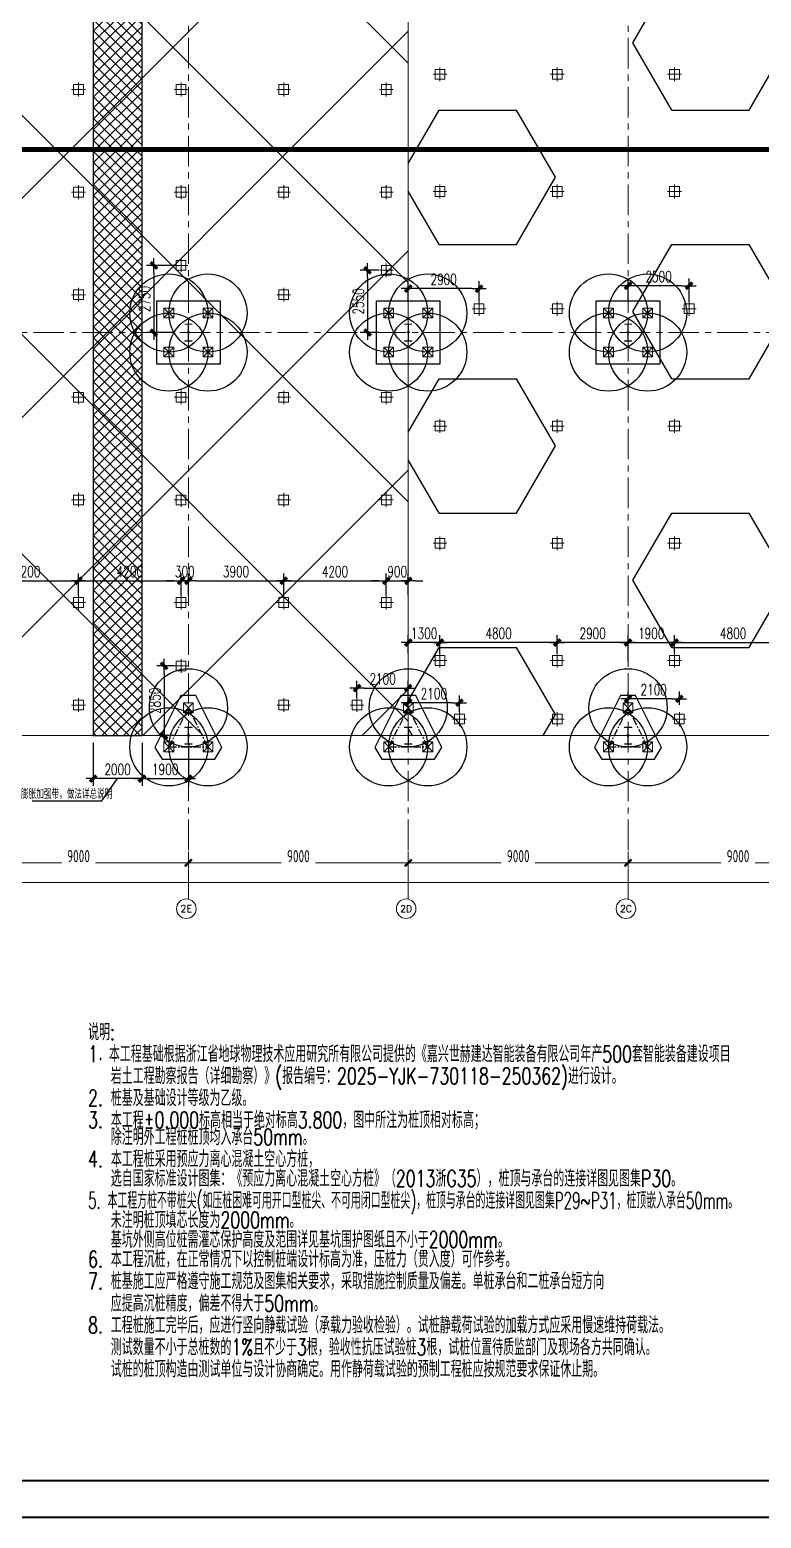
# Model space of a CAD drawing. Extents: x -1201378 to 2367219, y -619313 to 244905.
# Drawn here: x -426253 to -396306, y -96140 to -35201 of the extents above; entities that cross this region are included whole.
import ezdxf
from ezdxf.enums import TextEntityAlignment as Align

# ---------------------------------------------------------------- set-up
doc = ezdxf.new("R2010")
doc.units = 0
doc.header["$LTSCALE"] = 1000
doc.linetypes.add('CENTER', pattern=[2, 1.25, -0.25, 0.25, -0.25])
doc.linetypes.add('DASH', pattern=[0.35, 0.25, -0.1])
doc.layers.get('0').update_dxf_attribs({"linetype": 'CONTINUOUS'})
doc.layers.get('Defpoints').update_dxf_attribs({"linetype": 'CONTINUOUS'})
for name, color, linetype in [('0-cxFrame', 155, 'CONTINUOUS'), ('Hatch-一般填充', 252, 'CONTINUOUS'), ('S-DIMZ', 115, 'CONTINUOUS'), ('S-DOTE1', 140, 'CENTER'), ('S-HATCH1-W', 252, 'CONTINUOUS'), ('S-HJD', 97, 'CONTINUOUS'), ('S-SGJ', 21, 'CONTINUOUS'), ('S-SS', 111, 'CONTINUOUS')]:
    doc.layers.add(name, color=color, linetype=linetype)
for name, color, linetype, lineweight in [('0-cxText', 131, 'CONTINUOUS', 25), ('S-axis', 111, 'CONTINUOUS', 0), ('S-col', 2, 'CONTINUOUS', 0), ('S-dim', 81, 'CONTINUOUS', 0), ('S-dote', 5, 'CENTER', 0), ('S-zhuang', 1, 'CONTINUOUS', 0)]:
    doc.layers.add(name, color=color, linetype=linetype, lineweight=lineweight)
doc.styles.add('_TCH_AXIS', font='COMPLEX', dxfattribs={"bigfont": 'GBCBIG'})
doc.styles.add('cx_tuming', font='simhei.ttf')
doc.styles.add('cx_tuqian1', font='')
doc.styles.add('SS1', font='tj-romans1.shx', dxfattribs={"width": 0.7, "bigfont": 'tj-hztxt1.shx'})
doc.styles.add('TSSD_Dimension', font='tssdeng.shx', dxfattribs={"width": 0.7, "bigfont": 'hztxt.shx'})
doc.styles.add('黑体', font='simhei.ttf', dxfattribs={"width": 0.8})
doc.styles.get('cx_tuqian1').set_extended_font_data('SimSun')
doc.dimstyles.new('S-150-ARCHI', dxfattribs={"dimscale": 150, "dimtxt": 3, "dimasz": 2, "dimexe": 2, "dimexo": 2, "dimgap": 1, "dimtad": 1, "dimdec": 0, "dimzin": 0, "dimdsep": 46, "dimtxsty": 'SS1', "dimblk1": 'TT', "dimblk2": 'TT', "dimsah": 1, "dimcen": 1, "dimclrd": 256, "dimclre": 256, "dimclrt": 256, "dimadec": 0, "dimazin": 0, "dimtfac": 1, "dimtdec": 0, "dimtix": 1, "dimtmove": 2, "dimatfit": 0, "dimldrblk": 'TT', "dimfxl": 2, "dimtolj": 1, "dimtzin": 0, "dimarcsym": 0})
doc.dimstyles.new('TSSD_200_200', dxfattribs={"dimtxt": 500, "dimasz": 200, "dimexe": 200, "dimexo": 500, "dimgap": 200, "dimtad": 1, "dimdec": 0, "dimzin": 0, "dimdsep": 46, "dimtxsty": 'TSSD_Dimension', "dimblk": 'ARCHTICK', "dimcen": 0, "dimdle": 200, "dimclrt": 7, "dimadec": 0, "dimazin": 0, "dimtfac": 1, "dimtdec": 0, "dimtix": 1, "dimtmove": 2, "dimatfit": 3, "dimfxl": 1, "dimtolj": 1, "dimtzin": 0, "dimarcsym": 0})

# ---------------------------------------------------------------- blocks, each defined once
blk = doc.blocks.new('_ArchTick')
at = {"color": 0, "linetype": 'ByBlock', "const_width": 0.5}
blk.add_lwpolyline([(-0.71, -0.71), (0.71, 0.71)], dxfattribs=at)
blk = doc.blocks.new('*D79')
at = {"layer": 'Defpoints', "color": 0, "transparency": 16777216}
for p in [(-128758, -268348), (-119758, -268348), (-119758, -269308)]:
    blk.add_point(p, dxfattribs=at)
at = {"layer": 'S-axis', "color": 0, "lineweight": -2, "transparency": 16777216}
for p, q in [((-128958, -269308), (-124957, -269308)), ((-128758, -268848), (-128758, -269508)), ((-119558, -269308), (-123560, -269308)), ((-119758, -268848), (-119758, -269508))]:
    blk.add_line(p, q, dxfattribs=at)
at = {"layer": 'S-axis', "color": 0, "lineweight": -2, "transparency": 16777216, "xscale": 200, "yscale": 200, "zscale": 200, "rotation": 180}
blk.add_blockref('_ArchTick', (-128758, -269308), dxfattribs=at)
at = {"layer": 'S-axis', "color": 0, "lineweight": -2, "transparency": 16777216, "xscale": 200, "yscale": 200, "zscale": 200}
blk.add_blockref('_ArchTick', (-119758, -269308), dxfattribs=at)
at = {"layer": 'S-axis', "color": 7, "transparency": 16777216, "insert": (-124258, -269033), "char_height": 500, "attachment_point": 5, "style": 'TSSD_Dimension'}
blk.add_mtext('\\A1;9000', dxfattribs=at)
blk = doc.blocks.new('*D80')
at = {"layer": 'Defpoints', "color": 0, "transparency": 16777216}
for p in [(-119758, -268348), (-110758, -268348), (-110758, -269308)]:
    blk.add_point(p, dxfattribs=at)
at = {"layer": 'S-axis', "color": 0, "lineweight": -2, "transparency": 16777216}
for p, q in [((-119958, -269308), (-115957, -269308)), ((-119758, -268848), (-119758, -269508)), ((-110558, -269308), (-114560, -269308)), ((-110758, -268848), (-110758, -269508))]:
    blk.add_line(p, q, dxfattribs=at)
at = {"layer": 'S-axis', "color": 0, "lineweight": -2, "transparency": 16777216, "xscale": 200, "yscale": 200, "zscale": 200, "rotation": 180}
blk.add_blockref('_ArchTick', (-119758, -269308), dxfattribs=at)
at = {"layer": 'S-axis', "color": 0, "lineweight": -2, "transparency": 16777216, "xscale": 200, "yscale": 200, "zscale": 200}
blk.add_blockref('_ArchTick', (-110758, -269308), dxfattribs=at)
at = {"layer": 'S-axis', "color": 7, "transparency": 16777216, "insert": (-115258, -269033), "char_height": 500, "attachment_point": 5, "style": 'TSSD_Dimension'}
blk.add_mtext('\\A1;9000', dxfattribs=at)
blk = doc.blocks.new('*D81')
at = {"layer": 'Defpoints', "color": 0, "transparency": 16777216}
for p in [(-110758, -268348), (-101758, -268348), (-101758, -269308)]:
    blk.add_point(p, dxfattribs=at)
at = {"layer": 'S-axis', "color": 0, "lineweight": -2, "transparency": 16777216}
for p, q in [((-110958, -269308), (-106957, -269308)), ((-110758, -268848), (-110758, -269508)), ((-101558, -269308), (-105560, -269308)), ((-101758, -268848), (-101758, -269508))]:
    blk.add_line(p, q, dxfattribs=at)
at = {"layer": 'S-axis', "color": 0, "lineweight": -2, "transparency": 16777216, "xscale": 200, "yscale": 200, "zscale": 200, "rotation": 180}
blk.add_blockref('_ArchTick', (-110758, -269308), dxfattribs=at)
at = {"layer": 'S-axis', "color": 0, "lineweight": -2, "transparency": 16777216, "xscale": 200, "yscale": 200, "zscale": 200}
blk.add_blockref('_ArchTick', (-101758, -269308), dxfattribs=at)
at = {"layer": 'S-axis', "color": 7, "transparency": 16777216, "insert": (-106258, -269033), "char_height": 500, "attachment_point": 5, "style": 'TSSD_Dimension'}
blk.add_mtext('\\A1;9000', dxfattribs=at)
blk = doc.blocks.new('*D82')
at = {"layer": 'Defpoints', "color": 0, "transparency": 16777216}
for p in [(-101758, -268348), (-92758, -268348), (-92758, -269308)]:
    blk.add_point(p, dxfattribs=at)
at = {"layer": 'S-axis', "color": 0, "lineweight": -2, "transparency": 16777216}
for p, q in [((-101958, -269308), (-97957, -269308)), ((-101758, -268848), (-101758, -269508)), ((-92558, -269308), (-96560, -269308)), ((-92758, -268848), (-92758, -269508))]:
    blk.add_line(p, q, dxfattribs=at)
at = {"layer": 'S-axis', "color": 0, "lineweight": -2, "transparency": 16777216, "xscale": 200, "yscale": 200, "zscale": 200, "rotation": 180}
blk.add_blockref('_ArchTick', (-101758, -269308), dxfattribs=at)
at = {"layer": 'S-axis', "color": 0, "lineweight": -2, "transparency": 16777216, "xscale": 200, "yscale": 200, "zscale": 200}
blk.add_blockref('_ArchTick', (-92758, -269308), dxfattribs=at)
at = {"layer": 'S-axis', "color": 7, "transparency": 16777216, "insert": (-97258, -269033), "char_height": 500, "attachment_point": 5, "style": 'TSSD_Dimension'}
blk.add_mtext('\\A1;9000', dxfattribs=at)
blk = doc.blocks.new('*D92')
at = {"layer": 'Defpoints', "color": 0, "transparency": 16777216}
for p in [(-240958, -268448), (-82958, -268448), (-82958, -270108)]:
    blk.add_point(p, dxfattribs=at)
at = {"layer": 'S-axis', "color": 0, "lineweight": -2, "transparency": 16777216}
for p, q in [((-240958, -268948), (-240958, -270308)), ((-82958, -268948), (-82958, -270308)), ((-241158, -270108), (-162899, -270108)), ((-82758, -270108), (-161018, -270108))]:
    blk.add_line(p, q, dxfattribs=at)
at = {"layer": 'S-axis', "color": 0, "lineweight": -2, "transparency": 16777216, "xscale": 200, "yscale": 200, "zscale": 200, "rotation": 180}
blk.add_blockref('_ArchTick', (-240958, -270108), dxfattribs=at)
at = {"layer": 'S-axis', "color": 0, "lineweight": -2, "transparency": 16777216, "xscale": 200, "yscale": 200, "zscale": 200}
blk.add_blockref('_ArchTick', (-82958, -270108), dxfattribs=at)
at = {"layer": 'S-axis', "color": 7, "transparency": 16777216, "insert": (-161958, -269833), "char_height": 500, "attachment_point": 5, "style": 'TSSD_Dimension'}
blk.add_mtext('\\A1;158000', dxfattribs=at)
blk = doc.blocks.new('nt66')
at = {"layer": 'S-col'}
blk.add_lwpolyline([(-195790, 766820), (-195490, 766820), (-195490, 766808), (-195636, 766808), (-195636, 766132), (-195490, 766132), (-195490, 766120), (-195790, 766120), (-195790, 766132), (-195644, 766132), (-195644, 766808), (-195790, 766808)], close=True, dxfattribs=at)
blk = doc.blocks.new('33333')
for p in [(30786, -109900), (39786, -109900), (48786, -109900), (30786, -126400), (39786, -126400), (48786, -126400)]:
    blk.add_blockref('nt66', p)
blk = doc.blocks.new('TK22.A0 L(Dragon)')
at = {"layer": '0-cxFrame', "color": 7, "const_width": 0.5}
blk.add_lwpolyline([(0, 0), (-1486, 0), (-1486, 841), (0, 841)], close=True, dxfattribs=at)
at = {"layer": '0-cxFrame', "const_width": 0.5}
blk.add_lwpolyline([(-80, 10), (-1466, 10), (-1466, 831), (-80, 831)], close=True, dxfattribs=at)
at = {"style": '黑体', "flags": 4}
blk.add_attdef('图幅', text='', height=3.3, dxfattribs=at).set_placement((-40, 3), align=Align.RIGHT)
at = {"layer": '0-cxText', "flags": 4}
for tag, height, style, p in [('建设单位', 3.5, 'cx_tuming', (-45, 240)), ('项目名称', 3.5, 'cx_tuming', (-45, 210)), ('子项名称', 3.5, 'cx_tuming', (-45, 180)), ('工程编号', 3.3, 'cx_tuqian1', (-35, 165)), ('图名1', 3.5, 'cx_tuming', (-45, 87)), ('图名2', 3.5, 'cx_tuming', (-45, 79)), ('图名3', 3.5, 'cx_tuming', (-45, 71)), ('出图日期', 3.3, 'cx_tuqian1', (-39, 60)), ('专业', 3.3, 'cx_tuqian1', (-55, 52)), ('图号', 3.3, 'cx_tuqian1', (-55, 44)), ('版次', 3.3, 'cx_tuqian1', (-20, 44))]:
    blk.add_attdef(tag, text='', height=height, dxfattribs=dict(at, style=style)).set_placement(p, align=Align.MIDDLE)
at = {"layer": 'Defpoints', "color": 6, "flags": 4}
for tag, height, style, p in [('tufu', 3.3, '黑体', (-12, 12)), ('dwfname', 4, 'cx_tuqian1', (-80, 3))]:
    blk.add_attdef(tag, text='', height=height, dxfattribs=dict(at, style=style)).set_placement(p, align=Align.RIGHT)
blk = doc.blocks.new('地坪桩')
at = {"layer": 'S-zhuang'}
for p, q in [((173863, 162797), (174429, 162797)), ((174146, 162514), (174146, 163080))]:
    blk.add_line(p, q, dxfattribs=at)
blk.add_lwpolyline([(173946, 162597), (173946, 162997), (174346, 162997), (174346, 162597)], close=True, dxfattribs=at)
blk = doc.blocks.new('S-ZHUANG-400')
at = {"layer": 'S-zhuang'}
for p, q in [((200, -200), (-200, 200)), ((-200, -200), (200, 200))]:
    blk.add_line(p, q, dxfattribs=at)
blk.add_lwpolyline([(-200, 200), (200, 200), (200, -200), (-200, -200)], close=True, dxfattribs=at)
blk = doc.blocks.new('CT4')
at = {"layer": 'Defpoints'}
for centre in [(-100831, -168442), (-99231, -168442), (-100831, -170042), (-99231, -170042)]:
    blk.add_circle(centre, 1600, dxfattribs=at)
at = {"layer": 'S-DOTE1', "ltscale": 0.25}
for p, q in [((-99971, -169242), (-100091, -169242)), ((-100031, -169182), (-100031, -169302))]:
    blk.add_line(p, q, dxfattribs=at)
at = {"layer": 'S-HATCH1-W'}
blk.add_lwpolyline([(-101331, -170542), (-101331, -167942), (-98731, -167942), (-98731, -170542)], close=True, dxfattribs=at)
at = {"layer": 'S-zhuang', "rotation": 90.00000000000001}
for p in [(-100831, -168442), (-99231, -168442), (-100831, -170042), (-99231, -170042)]:
    blk.add_blockref('S-ZHUANG-400', p, dxfattribs=at)
blk = doc.blocks.new('CT3')
at = {"layer": 'Defpoints'}
for centre in [(-101758, -256416), (-102558, -258016), (-100958, -258016)]:
    blk.add_circle(centre, 1600, dxfattribs=at)
at = {"layer": 'S-DOTE1', "ltscale": 0.25}
for p, q in [((-101698, -257554), (-101818, -257554)), ((-101758, -257494), (-101758, -257614))]:
    blk.add_line(p, q, dxfattribs=at)
at = {"layer": 'S-DOTE1', "linetype": 'CENTER', "ltscale": 0.25}
blk.add_lwpolyline([(-100958, -258016), (-101758, -256416), (-102558, -258016)], close=True, dxfattribs=at)
at = {"layer": 'S-HATCH1-W'}
blk.add_lwpolyline([(-101449, -255916), (-102067, -255916), (-103130, -258042), (-102837, -258516), (-100680, -258516), (-100387, -258042)], close=True, dxfattribs=at)
at = {"layer": 'S-zhuang', "rotation": 90.00000000000001}
for p in [(-101758, -256416), (-102558, -258016), (-100958, -258016)]:
    blk.add_blockref('S-ZHUANG-400', p, dxfattribs=at)
blk = doc.blocks.new('2#主楼桩')
at = {"layer": 'S-zhuang'}
for name, p in [('CT4', (-919727, 121644)), ('CT4', (-910727, 121644)), ('CT4', (-901727, 121644)), ('CT3', (-918000, 193456)), ('CT3', (-909000, 193456)), ('CT3', (-900000, 193456))]:
    blk.add_blockref(name, p, dxfattribs=at)
blk = doc.blocks.new('TT')
blk.add_line((-0.97, 0), (0.97, 0))
at = {"const_width": 0.45}
blk.add_lwpolyline([(-0.44, -0.44), (0.44, 0.44)], dxfattribs=at)
blk = doc.blocks.new('*D3088')
at = {"layer": 'Defpoints', "color": 0, "transparency": 16777216}
for p in [(-399858, -60289), (-401758, -61360), (-399858, -61023)]:
    blk.add_point(p, dxfattribs=at)
at = {"layer": 'S-DIMZ', "lineweight": -2, "transparency": 16777216}
for p, q in [((-401758, -61060), (-401758, -59989)), ((-401458, -60289), (-400158, -60289)), ((-399858, -60723), (-399858, -59989))]:
    blk.add_line(p, q, dxfattribs=at)
at = {"layer": 'S-DIMZ', "lineweight": -2, "transparency": 16777216, "xscale": 300, "yscale": 300, "zscale": 300, "rotation": 180}
blk.add_blockref('TT', (-401758, -60289), dxfattribs=at)
at = {"layer": 'S-DIMZ', "lineweight": -2, "transparency": 16777216, "xscale": 300, "yscale": 300, "zscale": 300}
blk.add_blockref('TT', (-399858, -60289), dxfattribs=at)
at = {"layer": 'S-DIMZ', "transparency": 16777216, "insert": (-400808, -59914), "char_height": 450, "attachment_point": 5, "style": 'SS1'}
blk.add_mtext('\\A1;1900', dxfattribs=at)
blk = doc.blocks.new('*D3089')
at = {"layer": 'Defpoints', "color": 0, "transparency": 16777216}
for p in [(-395058, -60289), (-399858, -61023), (-395058, -61023)]:
    blk.add_point(p, dxfattribs=at)
at = {"layer": 'S-DIMZ', "lineweight": -2, "transparency": 16777216}
for p, q in [((-399858, -60723), (-399858, -59989)), ((-399558, -60289), (-395358, -60289)), ((-395058, -60723), (-395058, -59989))]:
    blk.add_line(p, q, dxfattribs=at)
at = {"layer": 'S-DIMZ', "lineweight": -2, "transparency": 16777216, "xscale": 300, "yscale": 300, "zscale": 300, "rotation": 180}
blk.add_blockref('TT', (-399858, -60289), dxfattribs=at)
at = {"layer": 'S-DIMZ', "lineweight": -2, "transparency": 16777216, "xscale": 300, "yscale": 300, "zscale": 300}
blk.add_blockref('TT', (-395058, -60289), dxfattribs=at)
at = {"layer": 'S-DIMZ', "transparency": 16777216, "insert": (-397458, -59914), "char_height": 450, "attachment_point": 5, "style": 'SS1'}
blk.add_mtext('\\A1;4800', dxfattribs=at)
blk = doc.blocks.new('*D3125')
at = {"layer": 'Defpoints', "color": 0, "transparency": 16777216}
for p in [(-404658, -60289), (-404658, -61023), (-401758, -61360)]:
    blk.add_point(p, dxfattribs=at)
at = {"layer": 'S-DIMZ', "lineweight": -2, "transparency": 16777216}
for p, q in [((-404658, -60723), (-404658, -59989)), ((-402058, -60289), (-404358, -60289)), ((-401758, -61060), (-401758, -59989))]:
    blk.add_line(p, q, dxfattribs=at)
at = {"layer": 'S-DIMZ', "lineweight": -2, "transparency": 16777216, "xscale": 300, "yscale": 300, "zscale": 300, "rotation": 180}
blk.add_blockref('TT', (-404658, -60289), dxfattribs=at)
at = {"layer": 'S-DIMZ', "lineweight": -2, "transparency": 16777216, "xscale": 300, "yscale": 300, "zscale": 300}
blk.add_blockref('TT', (-401758, -60289), dxfattribs=at)
at = {"layer": 'S-DIMZ', "transparency": 16777216, "insert": (-403208, -59914), "char_height": 450, "attachment_point": 5, "style": 'SS1'}
blk.add_mtext('\\A1;2900', dxfattribs=at)
blk = doc.blocks.new('*D3126')
at = {"layer": 'Defpoints', "color": 0, "transparency": 16777216}
for p in [(-409458, -60289), (-409458, -61023), (-404658, -61023)]:
    blk.add_point(p, dxfattribs=at)
at = {"layer": 'S-DIMZ', "lineweight": -2, "transparency": 16777216}
for p, q in [((-409458, -60723), (-409458, -59989)), ((-404958, -60289), (-409158, -60289)), ((-404658, -60723), (-404658, -59989))]:
    blk.add_line(p, q, dxfattribs=at)
at = {"layer": 'S-DIMZ', "lineweight": -2, "transparency": 16777216, "xscale": 300, "yscale": 300, "zscale": 300, "rotation": 180}
blk.add_blockref('TT', (-409458, -60289), dxfattribs=at)
at = {"layer": 'S-DIMZ', "lineweight": -2, "transparency": 16777216, "xscale": 300, "yscale": 300, "zscale": 300}
blk.add_blockref('TT', (-404658, -60289), dxfattribs=at)
at = {"layer": 'S-DIMZ', "transparency": 16777216, "insert": (-407058, -59914), "char_height": 450, "attachment_point": 5, "style": 'SS1'}
blk.add_mtext('\\A1;4800', dxfattribs=at)
blk = doc.blocks.new('*D3127')
at = {"layer": 'Defpoints', "color": 0, "transparency": 16777216}
for p in [(-410758, -60289), (-410758, -61023), (-409458, -61023)]:
    blk.add_point(p, dxfattribs=at)
at = {"layer": 'S-DIMZ', "lineweight": -2, "transparency": 16777216}
for p, q in [((-410758, -60723), (-410758, -59989)), ((-409758, -60289), (-410458, -60289)), ((-409458, -60723), (-409458, -59989))]:
    blk.add_line(p, q, dxfattribs=at)
at = {"layer": 'S-DIMZ', "lineweight": -2, "transparency": 16777216, "xscale": 300, "yscale": 300, "zscale": 300, "rotation": 180}
blk.add_blockref('TT', (-410758, -60289), dxfattribs=at)
at = {"layer": 'S-DIMZ', "lineweight": -2, "transparency": 16777216, "xscale": 300, "yscale": 300, "zscale": 300}
blk.add_blockref('TT', (-409458, -60289), dxfattribs=at)
at = {"layer": 'S-DIMZ', "transparency": 16777216, "insert": (-410108, -59914), "char_height": 450, "attachment_point": 5, "style": 'SS1'}
blk.add_mtext('\\A1;1300', dxfattribs=at)
blk = doc.blocks.new('*D3128')
at = {"layer": 'Defpoints', "color": 0, "transparency": 16777216}
for p in [(-401758, -45681), (-401758, -46623), (-399258, -46623)]:
    blk.add_point(p, dxfattribs=at)
at = {"layer": 'S-DIMZ', "lineweight": -2, "transparency": 16777216}
for p, q in [((-401758, -46323), (-401758, -45381)), ((-399558, -45681), (-401458, -45681)), ((-399258, -46323), (-399258, -45381))]:
    blk.add_line(p, q, dxfattribs=at)
at = {"layer": 'S-DIMZ', "lineweight": -2, "transparency": 16777216, "xscale": 300, "yscale": 300, "zscale": 300, "rotation": 180}
blk.add_blockref('TT', (-401758, -45681), dxfattribs=at)
at = {"layer": 'S-DIMZ', "lineweight": -2, "transparency": 16777216, "xscale": 300, "yscale": 300, "zscale": 300}
blk.add_blockref('TT', (-399258, -45681), dxfattribs=at)
at = {"layer": 'S-DIMZ', "transparency": 16777216, "insert": (-400508, -45306), "char_height": 450, "attachment_point": 5, "style": 'SS1'}
blk.add_mtext('\\A1;2500', dxfattribs=at)
blk = doc.blocks.new('*D3129')
at = {"layer": 'Defpoints', "color": 0, "transparency": 16777216}
for p in [(-410758, -45800), (-410758, -46623), (-407858, -46623)]:
    blk.add_point(p, dxfattribs=at)
at = {"layer": 'S-DIMZ', "lineweight": -2, "transparency": 16777216}
for p, q in [((-410758, -46323), (-410758, -45500)), ((-407858, -46323), (-407858, -45500)), ((-408158, -45800), (-410458, -45800))]:
    blk.add_line(p, q, dxfattribs=at)
at = {"layer": 'S-DIMZ', "lineweight": -2, "transparency": 16777216, "xscale": 300, "yscale": 300, "zscale": 300, "rotation": 180}
blk.add_blockref('TT', (-410758, -45800), dxfattribs=at)
at = {"layer": 'S-DIMZ', "lineweight": -2, "transparency": 16777216, "xscale": 300, "yscale": 300, "zscale": 300}
blk.add_blockref('TT', (-407858, -45800), dxfattribs=at)
at = {"layer": 'S-DIMZ', "transparency": 16777216, "insert": (-409308, -45425), "char_height": 450, "attachment_point": 5, "style": 'SS1'}
blk.add_mtext('\\A1;2900', dxfattribs=at)
blk = doc.blocks.new('*D3173')
at = {"layer": 'Defpoints', "color": 0, "transparency": 16777216}
for p in [(-424258, -57760), (-428458, -58648), (-424258, -58648)]:
    blk.add_point(p, dxfattribs=at)
at = {"layer": 'S-DIMZ', "lineweight": -2, "transparency": 16777216}
for p, q in [((-428458, -58348), (-428458, -57460)), ((-428158, -57760), (-424558, -57760)), ((-424258, -58348), (-424258, -57460))]:
    blk.add_line(p, q, dxfattribs=at)
at = {"layer": 'S-DIMZ', "lineweight": -2, "transparency": 16777216, "xscale": 300, "yscale": 300, "zscale": 300, "rotation": 180}
blk.add_blockref('TT', (-428458, -57760), dxfattribs=at)
at = {"layer": 'S-DIMZ', "lineweight": -2, "transparency": 16777216, "xscale": 300, "yscale": 300, "zscale": 300}
blk.add_blockref('TT', (-424258, -57760), dxfattribs=at)
at = {"layer": 'S-DIMZ', "transparency": 16777216, "insert": (-426358, -57385), "char_height": 450, "attachment_point": 5, "style": 'SS1'}
blk.add_mtext('\\A1;4200', dxfattribs=at)
blk = doc.blocks.new('*D3174')
at = {"layer": 'Defpoints', "color": 0, "transparency": 16777216}
for p in [(-420058, -57760), (-424258, -58648), (-420058, -58648)]:
    blk.add_point(p, dxfattribs=at)
at = {"layer": 'S-DIMZ', "lineweight": -2, "transparency": 16777216}
for p, q in [((-424258, -58348), (-424258, -57460)), ((-423958, -57760), (-420358, -57760)), ((-420058, -58348), (-420058, -57460))]:
    blk.add_line(p, q, dxfattribs=at)
at = {"layer": 'S-DIMZ', "lineweight": -2, "transparency": 16777216, "xscale": 300, "yscale": 300, "zscale": 300, "rotation": 180}
blk.add_blockref('TT', (-424258, -57760), dxfattribs=at)
at = {"layer": 'S-DIMZ', "lineweight": -2, "transparency": 16777216, "xscale": 300, "yscale": 300, "zscale": 300}
blk.add_blockref('TT', (-420058, -57760), dxfattribs=at)
at = {"layer": 'S-DIMZ', "transparency": 16777216, "insert": (-422158, -57385), "char_height": 450, "attachment_point": 5, "style": 'SS1'}
blk.add_mtext('\\A1;4200', dxfattribs=at)
blk = doc.blocks.new('*D3175')
at = {"layer": 'Defpoints', "color": 0, "transparency": 16777216}
for p in [(-419758, -57760), (-420058, -58648), (-419758, -58648)]:
    blk.add_point(p, dxfattribs=at)
at = {"layer": 'S-DIMZ', "lineweight": -2, "transparency": 16777216}
for p, q in [((-420358, -57760), (-420658, -57760)), ((-420058, -58348), (-420058, -57460)), ((-420058, -57760), (-419758, -57760)), ((-419758, -58348), (-419758, -57460)), ((-419458, -57760), (-419158, -57760))]:
    blk.add_line(p, q, dxfattribs=at)
at = {"layer": 'S-DIMZ', "lineweight": -2, "transparency": 16777216, "xscale": 300, "yscale": 300, "zscale": 300}
blk.add_blockref('TT', (-420058, -57760), dxfattribs=at)
at = {"layer": 'S-DIMZ', "lineweight": -2, "transparency": 16777216, "xscale": 300, "yscale": 300, "zscale": 300, "rotation": 180}
blk.add_blockref('TT', (-419758, -57760), dxfattribs=at)
at = {"layer": 'S-DIMZ', "transparency": 16777216, "insert": (-419908, -57385), "char_height": 450, "attachment_point": 5, "style": 'SS1'}
blk.add_mtext('\\A1;300', dxfattribs=at)
blk = doc.blocks.new('*D3176')
at = {"layer": 'Defpoints', "color": 0, "transparency": 16777216}
for p in [(-415858, -57760), (-419758, -58648), (-415858, -58648)]:
    blk.add_point(p, dxfattribs=at)
at = {"layer": 'S-DIMZ', "lineweight": -2, "transparency": 16777216}
for p, q in [((-419758, -58348), (-419758, -57460)), ((-419458, -57760), (-416158, -57760)), ((-415858, -58348), (-415858, -57460))]:
    blk.add_line(p, q, dxfattribs=at)
at = {"layer": 'S-DIMZ', "lineweight": -2, "transparency": 16777216, "xscale": 300, "yscale": 300, "zscale": 300, "rotation": 180}
blk.add_blockref('TT', (-419758, -57760), dxfattribs=at)
at = {"layer": 'S-DIMZ', "lineweight": -2, "transparency": 16777216, "xscale": 300, "yscale": 300, "zscale": 300}
blk.add_blockref('TT', (-415858, -57760), dxfattribs=at)
at = {"layer": 'S-DIMZ', "transparency": 16777216, "insert": (-417808, -57385), "char_height": 450, "attachment_point": 5, "style": 'SS1'}
blk.add_mtext('\\A1;3900', dxfattribs=at)
blk = doc.blocks.new('*D3177')
at = {"layer": 'Defpoints', "color": 0, "transparency": 16777216}
for p in [(-411658, -57760), (-415858, -58648), (-411658, -58648)]:
    blk.add_point(p, dxfattribs=at)
at = {"layer": 'S-DIMZ', "lineweight": -2, "transparency": 16777216}
for p, q in [((-415858, -58348), (-415858, -57460)), ((-415558, -57760), (-411958, -57760)), ((-411658, -58348), (-411658, -57460))]:
    blk.add_line(p, q, dxfattribs=at)
at = {"layer": 'S-DIMZ', "lineweight": -2, "transparency": 16777216, "xscale": 300, "yscale": 300, "zscale": 300, "rotation": 180}
blk.add_blockref('TT', (-415858, -57760), dxfattribs=at)
at = {"layer": 'S-DIMZ', "lineweight": -2, "transparency": 16777216, "xscale": 300, "yscale": 300, "zscale": 300}
blk.add_blockref('TT', (-411658, -57760), dxfattribs=at)
at = {"layer": 'S-DIMZ', "transparency": 16777216, "insert": (-413758, -57385), "char_height": 450, "attachment_point": 5, "style": 'SS1'}
blk.add_mtext('\\A1;4200', dxfattribs=at)
blk = doc.blocks.new('*D3178')
at = {"layer": 'Defpoints', "color": 0, "transparency": 16777216}
for p in [(-410758, -57760), (-411658, -58648), (-410758, -58648)]:
    blk.add_point(p, dxfattribs=at)
at = {"layer": 'S-DIMZ', "lineweight": -2, "transparency": 16777216}
for p, q in [((-411958, -57760), (-412258, -57760)), ((-411658, -58348), (-411658, -57460)), ((-411658, -57760), (-410758, -57760)), ((-410758, -58348), (-410758, -57460)), ((-410458, -57760), (-410158, -57760))]:
    blk.add_line(p, q, dxfattribs=at)
at = {"layer": 'S-DIMZ', "lineweight": -2, "transparency": 16777216, "xscale": 300, "yscale": 300, "zscale": 300}
blk.add_blockref('TT', (-411658, -57760), dxfattribs=at)
at = {"layer": 'S-DIMZ', "lineweight": -2, "transparency": 16777216, "xscale": 300, "yscale": 300, "zscale": 300, "rotation": 180}
blk.add_blockref('TT', (-410758, -57760), dxfattribs=at)
at = {"layer": 'S-DIMZ', "transparency": 16777216, "insert": (-411208, -57385), "char_height": 450, "attachment_point": 5, "style": 'SS1'}
blk.add_mtext('\\A1;900', dxfattribs=at)
blk = doc.blocks.new('*D3209')
at = {"layer": 'Defpoints', "color": 0, "transparency": 16777216}
for p in [(-420058, -61248), (-420754, -64098), (-420058, -64098)]:
    blk.add_point(p, dxfattribs=at)
at = {"layer": 'S-DIMZ', "lineweight": -2, "transparency": 16777216}
for p, q in [((-420358, -61248), (-421054, -61248)), ((-420754, -61548), (-420754, -63798)), ((-420358, -64098), (-421054, -64098))]:
    blk.add_line(p, q, dxfattribs=at)
at = {"layer": 'S-DIMZ', "lineweight": -2, "transparency": 16777216, "xscale": 300, "yscale": 300, "zscale": 300}
for p, rotation in [((-420754, -61248), 90), ((-420754, -64098), 270)]:
    blk.add_blockref('TT', p, dxfattribs=dict(at, rotation=rotation))
at = {"layer": 'S-DIMZ', "transparency": 16777216, "insert": (-421129, -62673), "char_height": 450, "attachment_point": 5, "rotation": 90, "style": 'SS1'}
blk.add_mtext('\\A1;2850', dxfattribs=at)
blk = doc.blocks.new('*D3210')
at = {"layer": 'Defpoints', "color": 0, "transparency": 16777216}
for p in [(-410758, -62152), (-412858, -62848), (-410758, -62848)]:
    blk.add_point(p, dxfattribs=at)
at = {"layer": 'S-DIMZ', "lineweight": -2, "transparency": 16777216}
for p, q in [((-412858, -62548), (-412858, -61852)), ((-412558, -62152), (-411058, -62152)), ((-410758, -62548), (-410758, -61852))]:
    blk.add_line(p, q, dxfattribs=at)
at = {"layer": 'S-DIMZ', "lineweight": -2, "transparency": 16777216, "xscale": 300, "yscale": 300, "zscale": 300, "rotation": 180}
blk.add_blockref('TT', (-412858, -62152), dxfattribs=at)
at = {"layer": 'S-DIMZ', "lineweight": -2, "transparency": 16777216, "xscale": 300, "yscale": 300, "zscale": 300}
blk.add_blockref('TT', (-410758, -62152), dxfattribs=at)
at = {"layer": 'S-DIMZ', "transparency": 16777216, "insert": (-411808, -61777), "char_height": 450, "attachment_point": 5, "style": 'SS1'}
blk.add_mtext('\\A1;2100', dxfattribs=at)
blk = doc.blocks.new('*D3220')
at = {"layer": 'Defpoints', "color": 0, "transparency": 16777216}
for p in [(-420058, -44848), (-421172, -47598), (-420058, -47598)]:
    blk.add_point(p, dxfattribs=at)
at = {"layer": 'S-DIMZ', "lineweight": -2, "transparency": 16777216}
for p, q in [((-420358, -44848), (-421472, -44848)), ((-421172, -45148), (-421172, -47298)), ((-420358, -47598), (-421472, -47598))]:
    blk.add_line(p, q, dxfattribs=at)
at = {"layer": 'S-DIMZ', "lineweight": -2, "transparency": 16777216, "xscale": 300, "yscale": 300, "zscale": 300}
for p, rotation in [((-421172, -44848), 90), ((-421172, -47598), 270)]:
    blk.add_blockref('TT', p, dxfattribs=dict(at, rotation=rotation))
at = {"layer": 'S-DIMZ', "transparency": 16777216, "insert": (-421547, -46223), "char_height": 450, "attachment_point": 5, "rotation": 90, "style": 'SS1'}
blk.add_mtext('\\A1;2750', dxfattribs=at)
blk = doc.blocks.new('*D3221')
at = {"layer": 'Defpoints', "color": 0, "transparency": 16777216}
for p in [(-411658, -45048), (-412423, -47598), (-411658, -47598)]:
    blk.add_point(p, dxfattribs=at)
at = {"layer": 'S-DIMZ', "lineweight": -2, "transparency": 16777216}
for p, q in [((-411958, -45048), (-412723, -45048)), ((-412423, -45348), (-412423, -47298)), ((-411958, -47598), (-412723, -47598))]:
    blk.add_line(p, q, dxfattribs=at)
at = {"layer": 'S-DIMZ', "lineweight": -2, "transparency": 16777216, "xscale": 300, "yscale": 300, "zscale": 300}
for p, rotation in [((-412423, -45048), 90), ((-412423, -47598), 270)]:
    blk.add_blockref('TT', p, dxfattribs=dict(at, rotation=rotation))
at = {"layer": 'S-DIMZ', "transparency": 16777216, "insert": (-412798, -46323), "char_height": 450, "attachment_point": 5, "rotation": 90, "style": 'SS1'}
blk.add_mtext('\\A1;2550', dxfattribs=at)
blk = doc.blocks.new('*D3506')
at = {"layer": 'Defpoints', "color": 0, "transparency": 16777216}
for p in [(-401758, -62595), (-401758, -63174), (-399658, -63140)]:
    blk.add_point(p, dxfattribs=at)
at = {"layer": 'S-DIMZ', "lineweight": -2, "transparency": 16777216}
for p, q in [((-401758, -62874), (-401758, -62295)), ((-399958, -62595), (-401458, -62595)), ((-399658, -62840), (-399658, -62295))]:
    blk.add_line(p, q, dxfattribs=at)
at = {"layer": 'S-DIMZ', "lineweight": -2, "transparency": 16777216, "xscale": 300, "yscale": 300, "zscale": 300, "rotation": 180}
blk.add_blockref('TT', (-401758, -62595), dxfattribs=at)
at = {"layer": 'S-DIMZ', "lineweight": -2, "transparency": 16777216, "xscale": 300, "yscale": 300, "zscale": 300}
blk.add_blockref('TT', (-399658, -62595), dxfattribs=at)
at = {"layer": 'S-DIMZ', "transparency": 16777216, "insert": (-400708, -62220), "char_height": 450, "attachment_point": 5, "style": 'SS1'}
blk.add_mtext('\\A1;2100', dxfattribs=at)
blk = doc.blocks.new('*D3507')
at = {"layer": 'Defpoints', "color": 0, "transparency": 16777216}
for p in [(-410758, -62750), (-410758, -63423), (-408658, -63423)]:
    blk.add_point(p, dxfattribs=at)
at = {"layer": 'S-DIMZ', "lineweight": -2, "transparency": 16777216}
for p, q in [((-410758, -63123), (-410758, -62450)), ((-408958, -62750), (-410458, -62750)), ((-408658, -63123), (-408658, -62450))]:
    blk.add_line(p, q, dxfattribs=at)
at = {"layer": 'S-DIMZ', "lineweight": -2, "transparency": 16777216, "xscale": 300, "yscale": 300, "zscale": 300, "rotation": 180}
blk.add_blockref('TT', (-410758, -62750), dxfattribs=at)
at = {"layer": 'S-DIMZ', "lineweight": -2, "transparency": 16777216, "xscale": 300, "yscale": 300, "zscale": 300}
blk.add_blockref('TT', (-408658, -62750), dxfattribs=at)
at = {"layer": 'S-DIMZ', "transparency": 16777216, "insert": (-409708, -62375), "char_height": 450, "attachment_point": 5, "style": 'SS1'}
blk.add_mtext('\\A1;2100', dxfattribs=at)
blk = doc.blocks.new('*D6258')
at = {"layer": 'Defpoints', "color": 0, "transparency": 16777216}
for p in [(-421658, -64098), (-419758, -64098), (-419758, -65860)]:
    blk.add_point(p, dxfattribs=at)
at = {"layer": 'S-HJD', "lineweight": -2, "transparency": 16777216}
for p, q in [((-421658, -64398), (-421658, -66160)), ((-419758, -64398), (-419758, -66160)), ((-421358, -65860), (-420058, -65860))]:
    blk.add_line(p, q, dxfattribs=at)
at = {"layer": 'S-HJD', "lineweight": -2, "transparency": 16777216, "xscale": 300, "yscale": 300, "zscale": 300, "rotation": 180}
blk.add_blockref('TT', (-421658, -65860), dxfattribs=at)
at = {"layer": 'S-HJD', "lineweight": -2, "transparency": 16777216, "xscale": 300, "yscale": 300, "zscale": 300}
blk.add_blockref('TT', (-419758, -65860), dxfattribs=at)
at = {"layer": 'S-HJD', "transparency": 16777216, "insert": (-420708, -65485), "char_height": 450, "attachment_point": 5, "style": 'SS1'}
blk.add_mtext('\\A1;1900', dxfattribs=at)
blk = doc.blocks.new('*D6259')
at = {"layer": 'Defpoints', "color": 0, "transparency": 16777216}
for p in [(-423658, -64098), (-421658, -64098), (-423658, -65860)]:
    blk.add_point(p, dxfattribs=at)
at = {"layer": 'S-HJD', "lineweight": -2, "transparency": 16777216}
for p, q in [((-423658, -64398), (-423658, -66160)), ((-421658, -64398), (-421658, -66160)), ((-421958, -65860), (-423358, -65860))]:
    blk.add_line(p, q, dxfattribs=at)
at = {"layer": 'S-HJD', "lineweight": -2, "transparency": 16777216, "xscale": 300, "yscale": 300, "zscale": 300, "rotation": 180}
blk.add_blockref('TT', (-423658, -65860), dxfattribs=at)
at = {"layer": 'S-HJD', "lineweight": -2, "transparency": 16777216, "xscale": 300, "yscale": 300, "zscale": 300}
blk.add_blockref('TT', (-421658, -65860), dxfattribs=at)
at = {"layer": 'S-HJD', "transparency": 16777216, "insert": (-422658, -65485), "char_height": 450, "attachment_point": 5, "style": 'SS1'}
blk.add_mtext('\\A1;2000', dxfattribs=at)
blk = doc.blocks.new('2#轴网')
at = {"layer": 'S-axis'}
for centre in [(-119843.4, -271187), (-110843.4, -271187), (-101843.4, -271187)]:
    blk.add_circle(centre, 400, dxfattribs=at)
at = {"layer": 'S-dote'}
for p, q in [((-119758.5, -270787), (-119758.5, -175298.2)), ((-110758.5, -270787), (-110758.5, -175298.2)), ((-101758.5, -270787), (-101758.5, -175298.2)), ((-74854.3, -247598.2), (-251154.3, -247598.2)), ((-74854.3, -264098.2), (-251154.3, -264098.2))]:
    blk.add_line(p, q, dxfattribs=at)
at = {"layer": 'S-axis', "style": '_TCH_AXIS'}
for s, height, p, p2 in [('2E', 282.17, (-120085.2, -271328.1), (-119601.5, -271328.1)), ('2D', 276.42, (-111086.9, -271325.3), (-110599.9, -271325.3)), ('2C', 288.12, (-102083.5, -271331.1), (-101603.3, -271331.1))]:
    blk.add_text(s, height=height, dxfattribs=at).set_placement(p, p2, align=Align.FIT)
at = {"layer": 'S-axis'}
for base, p1, p2, picture, middle in [((-82958.5, -270108.2), (-240958.5, -268448.2), (-82958.5, -268448.2), '*D92', (-161958.5, -269833.2)), ((-119758.5, -269308.2), (-128758.5, -268348.2), (-119758.5, -268348.2), '*D79', (-124258.5, -269033.2)), ((-110758.5, -269308.2), (-119758.5, -268348.2), (-110758.5, -268348.2), '*D80', (-115258.5, -269033.2)), ((-101758.5, -269308.2), (-110758.5, -268348.2), (-101758.5, -268348.2), '*D81', (-106258.5, -269033.2)), ((-92758.5, -269308.2), (-101758.5, -268348.2), (-92758.5, -268348.2), '*D82', (-97258.5, -269033.2))]:
    dim = blk.add_linear_dim(base=base, p1=p1, p2=p2, angle=0, dimstyle='TSSD_200_200', dxfattribs=at)
    dim.commit()
    dim.dimension.update_dxf_attribs({"geometry": picture, "text_midpoint": middle, "dimtype": 161})

msp = doc.modelspace()

# ---------------------------------------------------------------- hatches: boundary and pattern name
at = {"layer": 'Hatch-一般填充'}
h = msp.add_hatch(dxfattribs=at)
h.set_pattern_fill('ANSI37', color=256, scale=2000)
h.set_pattern_definition([(45, (-600000, 0), (-4490.13, 4490.13), []), (135, (-600000, 0), (-4490.13, -4490.13), [])])
edge = h.paths.add_edge_path()
edge.add_line((-509758.5, 18401.8), (-509758.5, -64098.2))
edge.add_line((-509758.5, -64098.2), (-410758.5, -64098.2))
edge.add_line((-410758.5, -64098.2), (-410758.5, 18401.8))
edge.add_line((-410758.5, 18401.8), (-509758.5, 18401.8))
h = msp.add_hatch(dxfattribs=at)
h.set_pattern_fill('HEX', color=256, scale=1000)
h.set_pattern_definition([(0, (-600000, 0), (0, 5499.26), [3175, -6350]), (120, (-600000, 0), (-4762.5, -2749.63), [3175, -6350]), (60, (-596825, 0), (-4762.5, 2749.63), [3175, -6350])])
h.paths.add_polyline_path([(-410758.5, 18401.8), (-410758.5, -64098.2), (-383758.5, -64098.2), (-383758.5, 18401.8)])
at = {"layer": 'S-HJD'}
h = msp.add_hatch(dxfattribs=at)
h.set_pattern_fill('ANSI37', color=256, scale=100, angle=-180)
h.paths.add_polyline_path([(-423658.5, -64098.2), (-421658.5, -64098.2), (-421658.5, 18401.8), (-423658.5, 18401.8)])

# ---------------------------------------------------------------- linework, layer by layer
at = {"layer": 'S-dim'}
for points in [[(-509758.5, 18401.8), (-509758.5, -64098.2), (-410758.5, -64098.2), (-410758.5, 18401.8), (-509758.5, 18401.8)], [(-410758.5, 18401.8), (-410758.5, -64098.2), (-383758.5, -64098.2), (-383758.5, 18401.8), (-410758.5, 18401.8)]]:
    msp.add_lwpolyline(points, dxfattribs=at)
at = {"layer": 'S-HJD'}
msp.add_lwpolyline([(-423658.5, -64098.2), (-421658.5, -64098.2), (-421658.5, 18401.8), (-423658.5, 18401.8)], close=True, dxfattribs=at)
msp.add_lwpolyline([(-426148.5, -66765.2), (-423305, -66765.2), (-422658.5, -65860.2)], dxfattribs=at)
at = {"layer": 'S-SGJ', "linetype": 'DASH', "ltscale": 10, "const_width": 200}
msp.add_lwpolyline([(-455758.5, 20249.3), (-455758.5, -21751), (-428758.5, -21751), (-428758.5, -40102.3), (-392758.5, -40102.3), (-392762.5, -64221), (-378163.8, -64221), (-378163.8, 22125.8), (-455758.5, 20249.3)], dxfattribs=at)

# ---------------------------------------------------------------- block references
at = {"layer": '0-cxFrame', "xscale": 150, "yscale": 150, "zscale": 150}
msp.add_blockref('TK22.A0 L(Dragon)', (-350573.1, -96102.2), dxfattribs=at)
at = {"layer": 'S-axis'}
msp.add_blockref('2#轴网', (-300000, 200000), dxfattribs=at)
at = {"layer": 'S-col'}
for name, p in [('2#主楼桩', (600000, 0)), ('33333', (-254904.3, -704168.2))]:
    msp.add_blockref(name, p, dxfattribs=at)
at = {"layer": 'S-zhuang'}
for p in [(-583604.4, -199820.2), (-578804.4, -199820.2), (-574004.4, -199820.2), (-598404.4, -200445.2), (-594204.4, -200445.2), (-590004.4, -200445.2), (-585804.4, -200445.2), (-598404.4, -204645.2), (-594204.4, -204645.2), (-590004.4, -204645.2), (-585804.4, -204645.2), (-583604.4, -204620.2), (-578804.4, -204620.2), (-574004.4, -204620.2), (-594204.4, -207645.2), (-585804.4, -207845.2), (-598404.4, -208845.2), (-590004.4, -208845.2), (-582004.4, -209420.2), (-578804.4, -209420.2), (-573404.4, -209420.2), (-598404.4, -213045.2), (-594204.4, -213045.2), (-590004.4, -213045.2), (-585804.4, -213045.2), (-583604.4, -214220.2), (-578804.4, -214220.2), (-574004.4, -214220.2), (-598404.4, -217245.2), (-594204.4, -217245.2), (-590004.4, -217245.2), (-585804.4, -217245.2), (-583604.4, -219020.2), (-578804.4, -219020.2), (-574004.4, -219020.2), (-598404.4, -221445.2), (-594204.4, -221445.2), (-590004.4, -221445.2), (-585804.4, -221445.2), (-583604.4, -223820.2), (-578804.4, -223820.2), (-574004.4, -223820.2), (-594204.4, -224045.2), (-598404.4, -225645.2), (-590004.4, -225645.2), (-587004.4, -225645.2), (-582804.4, -226220.2), (-578804.4, -226220.2), (-573804.4, -226220.2)]:
    msp.add_blockref('地坪桩', p, dxfattribs=at)

# ---------------------------------------------------------------- texts
at = {"layer": 'S-HJD', "style": 'SS1', "width": 0.6}
msp.add_text('膨胀加强带，做法详总说明', height=400, dxfattribs=at).set_placement((-424741.7, -66690.4), align=Align.CENTER)
at = {"layer": 'S-SS', "style": 'SS1'}
for s, width, p in [('说明:', 0.7, (-423866.7, -76569.8)), ('1．本工程基础根据浙江省地球物理技术应用研究所有限公司提供的《嘉兴世赫建达智能装备有限公司年产500套智能装备建设项目', 0.7, (-423866.7, -77469.8)), ('岩土工程勘察报告（详细勘察）》(报告编号：2025-YJK-730118-250362)进行设计。', 0.7, (-422936.7, -78369.8)), ('2. 桩基及基础设计等级为乙级。', 0.7, (-423866.7, -79269.8)), ('3. 本工程%%P0.000标高相当于绝对标高3.800，图中所注为桩顶相对标高；', 0.7, (-423866.7, -80169.8)), ('除注明外工程桩桩顶均入承台50mm。', 0.7, (-422936.7, -80867.2)), ('4. 本工程桩采用预应力离心混凝土空心方桩，', 0.7, (-423866.7, -81769.8)), ('选自国家标准设计图集：《预应力离心混凝土空心方桩》（2013浙G35），桩顶与承台的连接详图见图集P30。', 0.7, (-422936.7, -82567.2)), ('5. 本工程方桩不带桩尖(如压桩困难可用开口型桩尖、不可用闭口型桩尖)，桩顶与承台的连接详图见图集P29~P31，桩顶嵌入承台50mm。', 0.6, (-423866.7, -83469.8)), ('未注明桩顶填芯长度为2000mm。', 0.7, (-422936.7, -84267.2)), ('基坑外侧高位桩需灌芯保护高度及范围详见基坑围护图纸且不小于2000mm。', 0.7, (-422936.7, -85067.2)), ('6. 本工程沉桩，在正常情况下以控制桩端设计标高为准，压桩力（贯入度）可作参考。', 0.7, (-423866.7, -85869.8)), ('7. 桩基施工应严格遵守施工规范及图集相关要求，采取措施控制质量及偏差。单桩承台和二桩承台短方向', 0.7, (-423866.7, -86769.8)), ('应提高沉桩精度，偏差不得大于50mm。', 0.7, (-422936.7, -87678.8)), ('8. 工程桩施工完毕后，应进行竖向静载试验（承载力验收检验）。试桩静载荷试验的加载方式应采用慢速维持荷载法。', 0.7, (-423866.7, -88569.8)), ('测试数量不小于总桩数的1%%%且不少于3根，验收性抗压试验桩3根，试桩位置待质监部门及现场各方共同确认。', 0.7, (-422936.7, -89469.8)), ('试桩的桩顶构造由测试单位与设计协商确定。用作静荷载试验的预制工程桩应按规范要求保证休止期。', 0.7, (-422936.7, -90369.8))]:
    msp.add_text(s, height=675, dxfattribs=dict(at, width=width)).set_placement(p)

# ---------------------------------------------------------------- dimensions: what is measured, and where the dimension line sits
at = {"layer": 'S-DIMZ'}
for base, p1, p2, picture, middle in [((-421172.3, -47598.2), (-420058.5, -44848.2), (-420058.5, -47598.2), '*D3220', (-421547.3, -46223.2)), ((-412422.7, -47598.2), (-411658.5, -45048.2), (-411658.5, -47598.2), '*D3221', (-412797.7, -46323.2)), ((-420753.8, -64098.2), (-420058.5, -61248.2), (-420058.5, -64098.2), '*D3209', (-421128.8, -62673.2))]:
    dim = msp.add_linear_dim(base=base, p1=p1, p2=p2, angle=90, dimstyle='S-150-ARCHI', dxfattribs=at)
    dim.commit()
    dim.dimension.update_dxf_attribs({"geometry": picture, "text_midpoint": middle})
for base, p1, p2, picture, middle in [((-401758.5, -45680.8), (-399258.5, -46623.2), (-401758.5, -46623.2), '*D3128', (-400508.5, -45305.8)), ((-410758.5, -45799.6), (-407858.5, -46623.2), (-410758.5, -46623.2), '*D3129', (-409308.5, -45424.6)), ((-424258.5, -57759.8), (-428458.5, -58648.2), (-424258.5, -58648.2), '*D3173', (-426358.5, -57384.8)), ((-420058.5, -57759.8), (-424258.5, -58648.2), (-420058.5, -58648.2), '*D3174', (-422158.5, -57384.8)), ((-419758.5, -57759.8), (-420058.5, -58648.2), (-419758.5, -58648.2), '*D3175', (-419908.5, -57384.8)), ((-415858.5, -57759.8), (-419758.5, -58648.2), (-415858.5, -58648.2), '*D3176', (-417808.5, -57384.8)), ((-411658.5, -57759.8), (-415858.5, -58648.2), (-411658.5, -58648.2), '*D3177', (-413758.5, -57384.8)), ((-410758.5, -57759.8), (-411658.5, -58648.2), (-410758.5, -58648.2), '*D3178', (-411208.5, -57384.8)), ((-410758.5, -60288.9), (-409458.5, -61023.2), (-410758.5, -61023.2), '*D3127', (-410108.5, -59913.9)), ((-409458.5, -60288.9), (-404658.5, -61023.2), (-409458.5, -61023.2), '*D3126', (-407058.5, -59913.9)), ((-404658.5, -60288.9), (-401758.5, -61360.1), (-404658.5, -61023.2), '*D3125', (-403208.5, -59913.9)), ((-399858.5, -60288.9), (-401758.5, -61360.1), (-399858.5, -61023.2), '*D3088', (-400808.5, -59913.9)), ((-395058.5, -60288.9), (-399858.5, -61023.2), (-395058.5, -61023.2), '*D3089', (-397458.5, -59913.9)), ((-410758.5, -62151.9), (-412858.5, -62848.2), (-410758.5, -62848.2), '*D3210', (-411808.5, -61776.9)), ((-410758.5, -62750), (-408658.5, -63423.2), (-410758.5, -63423.2), '*D3507', (-409708.5, -62375)), ((-401758.5, -62594.7), (-399658.5, -63140.3), (-401758.5, -63174.4), '*D3506', (-400708.5, -62219.7))]:
    dim = msp.add_linear_dim(base=base, p1=p1, p2=p2, dimstyle='S-150-ARCHI', dxfattribs=at)
    dim.commit()
    dim.dimension.update_dxf_attribs({"geometry": picture, "text_midpoint": middle})
at = {"layer": 'S-HJD'}
for base, p2, picture, middle in [((-423658.5, -65860.2), (-423658.5, -64098.2), '*D6259', (-422658.5, -65485.2)), ((-419758.5, -65860.2), (-419758.5, -64098.2), '*D6258', (-420708.5, -65485.2))]:
    dim = msp.add_linear_dim(base=base, p1=(-421658.5, -64098.2), p2=p2, angle=180, dimstyle='S-150-ARCHI', dxfattribs=at)
    dim.commit()
    dim.dimension.update_dxf_attribs({"geometry": picture, "text_midpoint": middle})

doc.saveas('drawing.dxf')
